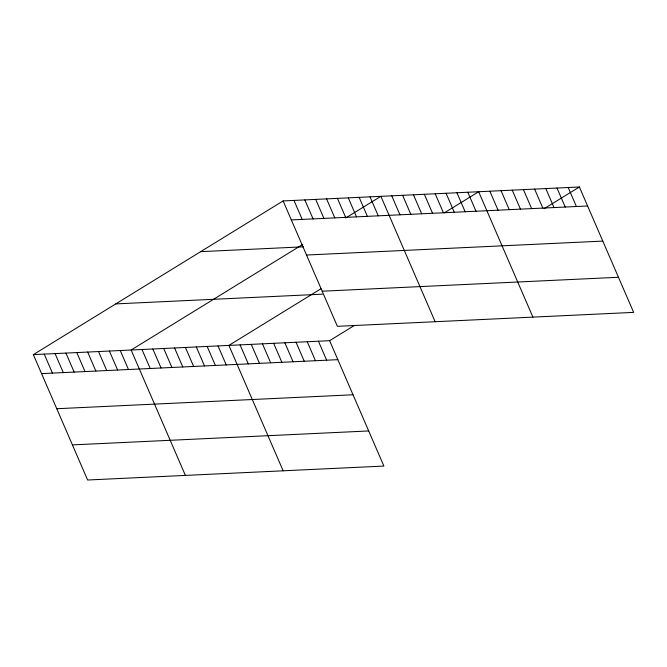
<?xml version="1.0" encoding="UTF-8"?>
<svg xmlns="http://www.w3.org/2000/svg" width="667" height="667" viewBox="0 0 667 667"><rect width="100%" height="100%" fill="white"/><g stroke="black" fill="none" stroke-linecap="round" stroke-linejoin="round"><path stroke-width="1" d="M33.35 354.619L329.623 340.679L383.884 466.066L87.61 480.007L33.35 354.619L283.116 200.934L579.39 186.993L633.65 312.381L337.377 326.321L283.116 200.934M302.76 244.405L131.124 350.017L185.384 475.404M345.689 217.992L380.89 196.331L435.151 321.719M321.044 288.711L228.889 345.414L283.15 470.802M444.314 212.865L478.656 191.729L532.916 317.125M329.623 340.679L354.519 325.354M544.189 208.654L579.39 186.993M291.337 219.927L587.61 205.978M200.692 251.651L303.402 246.815M306.528 255.036L602.801 241.095M322.186 291.212L618.459 277.272M115.775 303.902L322.503 294.172M41.571 373.612L337.835 359.663M56.762 408.721L353.035 394.781M72.42 444.897L368.693 430.957M568.201 187.519L576.413 206.512M557.003 188.044L565.224 207.037M545.814 188.569L554.027 207.562M534.617 189.103L542.838 208.087M523.428 189.628L531.641 208.613M512.231 190.153L520.452 209.138M501.042 190.679L509.263 209.671M489.853 191.204L498.066 210.197M467.792 192.246L476.013 211.231M456.928 192.755L465.149 211.747M446.065 193.263L454.285 212.256M435.201 193.78L443.422 212.765M424.337 194.289L432.558 213.282M413.473 194.797L421.694 213.79M402.61 195.314L410.83 214.299M391.754 195.823L399.967 214.816M370.027 196.848L378.239 215.833M359.163 197.357L367.375 216.341M348.299 197.866L356.512 216.858M337.435 198.382L345.648 217.367M326.572 198.891L334.784 217.876M315.708 199.4L323.92 218.392M304.844 199.917L313.065 218.901M293.98 200.425L302.201 219.41M318.426 341.204L326.647 360.188M307.237 341.729L315.458 360.722M296.048 342.254L304.26 361.247M284.851 342.78L293.071 361.772M273.662 343.313L281.874 362.298M262.464 343.838L270.685 362.823M251.276 344.364L259.488 363.348M240.078 344.889L248.299 363.882M218.026 345.931L226.246 364.916M207.162 346.44L215.383 365.424M196.298 346.948L204.519 365.941M185.434 347.465L193.655 366.45M174.571 347.974L182.791 366.958M163.707 348.482L171.928 367.475M152.843 348.991L161.064 367.984M141.979 349.508L150.2 368.492M120.26 350.525L128.473 369.518M109.396 351.042L117.609 370.027M98.533 351.551L106.745 370.544M87.669 352.059L95.881 371.052M76.805 352.576L85.017 371.561M65.941 353.085L74.154 372.078M55.078 353.593L63.29 372.586M44.214 354.11L52.435 373.095"/></g></svg>
